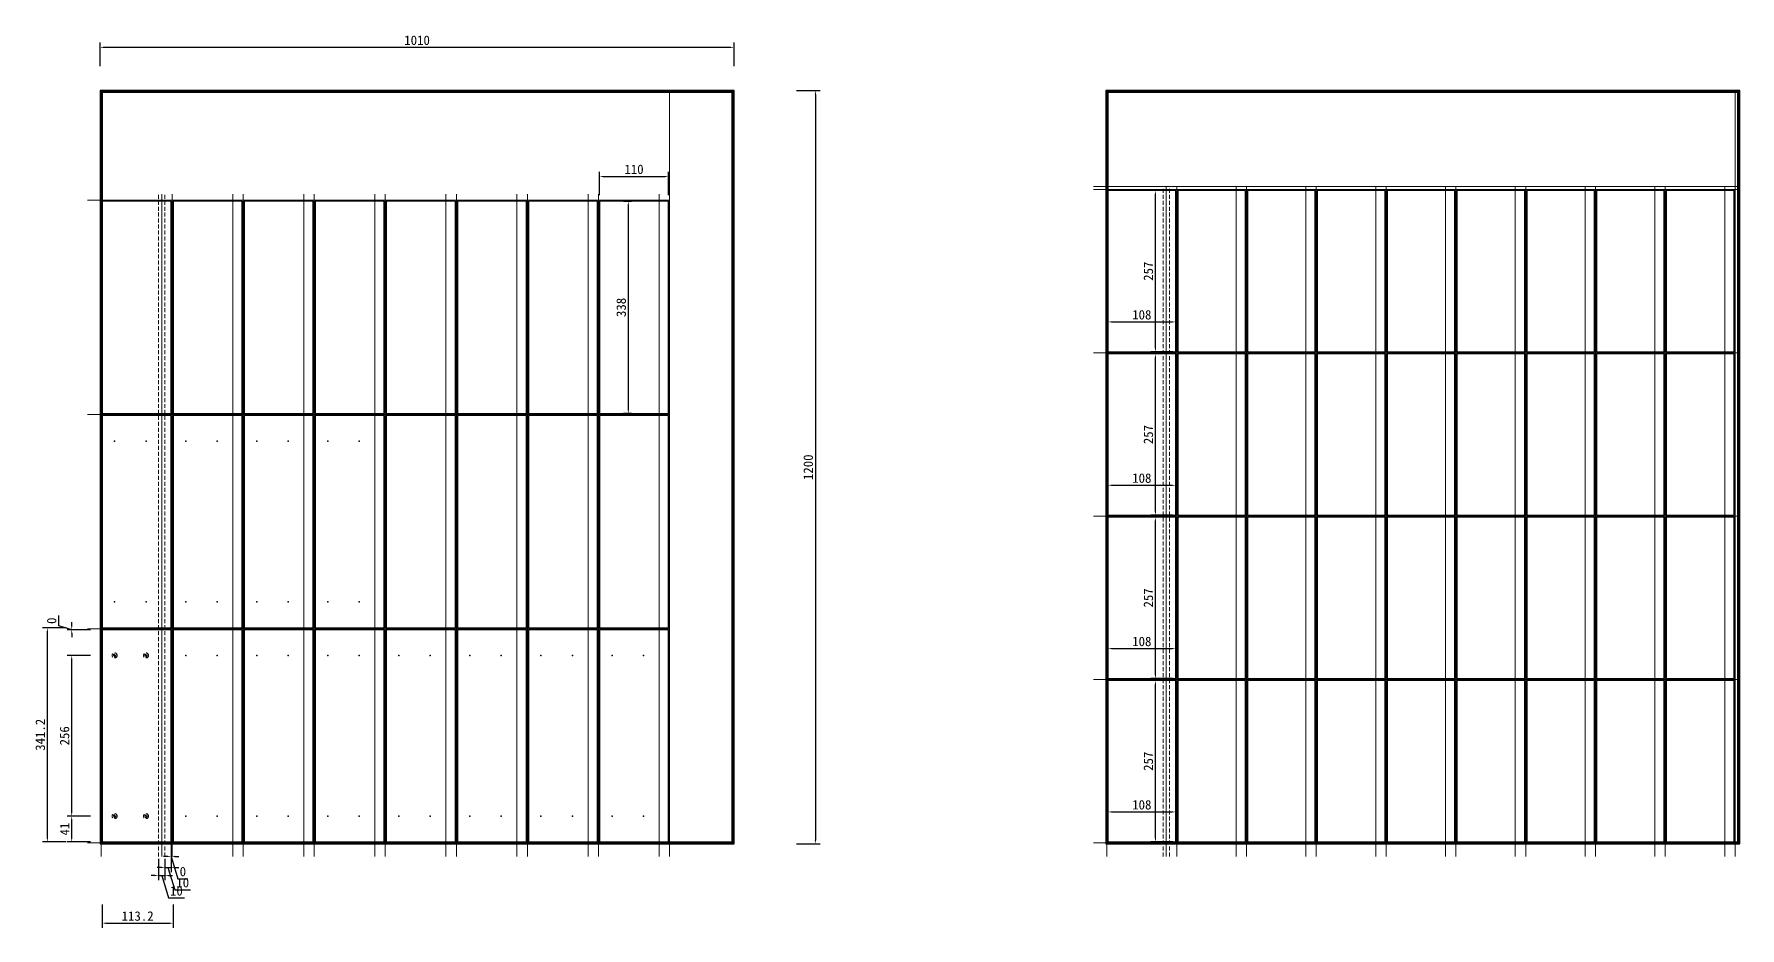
# Model space of a CAD drawing. Header units: millimetres. Extents: x 8271 to 20683, y -3281 to -79.
# Drawn here: x 14113 to 16830, y -2729 to -1305 of the extents above; entities that cross this region are included whole.
import ezdxf

# ---------------------------------------------------------------- set-up
doc = ezdxf.new("R2010")
doc.units = ezdxf.units.MM
doc.linetypes.add('HIDDEN', pattern=[9.525, 6.35, -3.175])
doc.layers.add('0-标注', color=7, linetype='Continuous')
for name, color, linetype, lineweight in [('screw hole hide', 53, 'HIDDEN', 13), ('底板框实线', 7, 'Continuous', 20), ('螺杆孔虚线', 6, 'HIDDEN', 13)]:
    doc.layers.add(name, color=color, linetype=linetype, lineweight=lineweight)
doc.styles.add('ROMANS', font='NSimSun.ttf')
doc.dimstyles.new('DIM 6', dxfattribs={"dimscale": 6, "dimtxt": 2.5, "dimasz": 1, "dimexe": 1.25, "dimexo": 0.625, "dimtad": 1, "dimdsep": 46, "dimtxsty": 'ROMANS', "dimcen": 0, "dimclrt": 7, "dimadec": 0, "dimazin": 0, "dimtfac": 1, "dimtofl": 0, "dimtmove": 1, "dimatfit": 3, "dimfxl": 5, "dimfxlon": 1, "dimarcsym": 0})

# ---------------------------------------------------------------- blocks, each defined once
blk = doc.blocks.new('*D32')
at = {"layer": '0-标注', "color": 0, "lineweight": -2, "transparency": 16777216}
for p, q in [((15327.3, -1395.3), (15364.8, -1395.3)), ((15357.3, -1401.3), (15357.3, -2589.3)), ((15327.3, -2595.3), (15364.8, -2595.3))]:
    blk.add_line(p, q, dxfattribs=at)
at = {"layer": '0-标注', "color": 0, "transparency": 16777216}
for points in [[(15356.3, -1401.3), (15358.3, -1401.3), (15357.3, -1395.3)], [(15356.3, -2589.3), (15358.3, -2589.3), (15357.3, -2595.3)]]:
    blk.add_solid(points, dxfattribs=at)
at = {"layer": 'Defpoints', "color": 0, "transparency": 16777216}
for p in [(15227.8, -1395.3), (15227.8, -2595.3), (15357.3, -2595.3)]:
    blk.add_point(p, dxfattribs=at)
at = {"layer": '0-标注', "color": 7, "transparency": 16777216, "insert": (15346, -1995.3), "char_height": 15, "attachment_point": 5, "rotation": 90, "style": 'ROMANS'}
blk.add_mtext('1200', dxfattribs=at)
blk = doc.blocks.new('*D31')
at = {"layer": '0-标注', "color": 0, "lineweight": -2, "transparency": 16777216}
for p, q in [((14217.8, -1356.4), (14217.8, -1318.9)), ((15221.8, -1326.4), (14223.8, -1326.4)), ((15227.8, -1356.4), (15227.8, -1318.9))]:
    blk.add_line(p, q, dxfattribs=at)
at = {"layer": '0-标注', "color": 0, "transparency": 16777216}
for points in [[(14223.8, -1325.4), (14223.8, -1327.4), (14217.8, -1326.4)], [(15221.8, -1325.4), (15221.8, -1327.4), (15227.8, -1326.4)]]:
    blk.add_solid(points, dxfattribs=at)
at = {"layer": 'Defpoints', "color": 0, "transparency": 16777216}
for p in [(14217.8, -1326.4), (14217.8, -1395.3), (15227.8, -1395.3)]:
    blk.add_point(p, dxfattribs=at)
at = {"layer": '0-标注', "color": 7, "transparency": 16777216, "insert": (14722.8, -1315.2), "char_height": 15, "attachment_point": 5, "style": 'ROMANS'}
blk.add_mtext('1010', dxfattribs=at)
blk = doc.blocks.new('*D30')
at = {"layer": '0-标注', "color": 0, "lineweight": -2, "transparency": 16777216}
for p, q in [((15064.6, -1571.7), (15051.8, -1571.7)), ((15059.3, -1577.7), (15059.3, -1903.7)), ((15064.6, -1909.7), (15051.8, -1909.7))]:
    blk.add_line(p, q, dxfattribs=at)
at = {"layer": '0-标注', "color": 0, "transparency": 16777216}
for points in [[(15058.3, -1577.7), (15060.3, -1577.7), (15059.3, -1571.7)], [(15058.3, -1903.7), (15060.3, -1903.7), (15059.3, -1909.7)]]:
    blk.add_solid(points, dxfattribs=at)
at = {"layer": 'Defpoints', "color": 0, "transparency": 16777216}
for p in [(15068.4, -1571.7), (15059.3, -1909.7), (15068.4, -1909.7)]:
    blk.add_point(p, dxfattribs=at)
at = {"layer": '0-标注', "color": 7, "transparency": 16777216, "insert": (15048, -1740.7), "char_height": 15, "attachment_point": 5, "rotation": 90, "style": 'ROMANS'}
blk.add_mtext('338', dxfattribs=at)
blk = doc.blocks.new('*D29')
at = {"layer": '0-标注', "color": 0, "lineweight": -2, "transparency": 16777216}
for p, q in [((15013.4, -1562.1), (15013.4, -1524.6)), ((15019.4, -1532.1), (15117.4, -1532.1)), ((15123.4, -1562.1), (15123.4, -1524.6))]:
    blk.add_line(p, q, dxfattribs=at)
at = {"layer": '0-标注', "color": 0, "transparency": 16777216}
for points in [[(15019.4, -1531.1), (15019.4, -1533.1), (15013.4, -1532.1)], [(15117.4, -1531.1), (15117.4, -1533.1), (15123.4, -1532.1)]]:
    blk.add_solid(points, dxfattribs=at)
at = {"layer": 'Defpoints', "color": 0, "transparency": 16777216}
for p in [(15123.4, -1532.1), (15013.4, -1571.7), (15123.4, -1571.7)]:
    blk.add_point(p, dxfattribs=at)
at = {"layer": '0-标注', "color": 7, "transparency": 16777216, "insert": (15068.4, -1520.8), "char_height": 15, "attachment_point": 5, "style": 'ROMANS'}
blk.add_mtext('110', dxfattribs=at)
blk = doc.blocks.new('*D28')
at = {"layer": '0-标注', "color": 0, "lineweight": -2, "transparency": 16777216}
for p, q in [((15927.6, -1554.5), (15891.6, -1554.5)), ((15899.1, -1805.5), (15899.1, -1560.5)), ((15927.6, -1811.5), (15891.6, -1811.5))]:
    blk.add_line(p, q, dxfattribs=at)
at = {"layer": '0-标注', "color": 0, "transparency": 16777216}
for points in [[(15898.1, -1560.5), (15900.1, -1560.5), (15899.1, -1554.5)], [(15898.1, -1805.5), (15900.1, -1805.5), (15899.1, -1811.5)]]:
    blk.add_solid(points, dxfattribs=at)
at = {"layer": 'Defpoints', "color": 0, "transparency": 16777216}
for p in [(15899.1, -1554.5), (15931.4, -1554.5), (15931.4, -1811.5)]:
    blk.add_point(p, dxfattribs=at)
at = {"layer": '0-标注', "color": 7, "transparency": 16777216, "insert": (15887.9, -1683), "char_height": 15, "attachment_point": 5, "rotation": 90, "style": 'ROMANS'}
blk.add_mtext('257', dxfattribs=at)
blk = doc.blocks.new('*D27')
at = {"layer": '0-标注', "color": 0, "lineweight": -2, "transparency": 16777216}
for p, q in [((15823.4, -1793.8), (15823.4, -1756.3)), ((15829.4, -1763.8), (15925.4, -1763.8)), ((15931.4, -1793.8), (15931.4, -1756.3))]:
    blk.add_line(p, q, dxfattribs=at)
at = {"layer": '0-标注', "color": 0, "transparency": 16777216}
for points in [[(15829.4, -1762.8), (15829.4, -1764.8), (15823.4, -1763.8)], [(15925.4, -1762.8), (15925.4, -1764.8), (15931.4, -1763.8)]]:
    blk.add_solid(points, dxfattribs=at)
at = {"layer": 'Defpoints', "color": 0, "transparency": 16777216}
for p in [(15931.4, -1763.8), (15823.4, -1811.5), (15931.4, -1811.5)]:
    blk.add_point(p, dxfattribs=at)
at = {"layer": '0-标注', "color": 7, "transparency": 16777216, "insert": (15877.4, -1752.5), "char_height": 15, "attachment_point": 5, "style": 'ROMANS'}
blk.add_mtext('108', dxfattribs=at)
blk = doc.blocks.new('*D26')
at = {"layer": '0-标注', "color": 0, "lineweight": -2, "transparency": 16777216}
for p, q in [((15927.6, -1814.7), (15891.6, -1814.7)), ((15899.1, -2065.7), (15899.1, -1820.7)), ((15927.6, -2071.7), (15891.6, -2071.7))]:
    blk.add_line(p, q, dxfattribs=at)
at = {"layer": '0-标注', "color": 0, "transparency": 16777216}
for points in [[(15898.1, -1820.7), (15900.1, -1820.7), (15899.1, -1814.7)], [(15898.1, -2065.7), (15900.1, -2065.7), (15899.1, -2071.7)]]:
    blk.add_solid(points, dxfattribs=at)
at = {"layer": 'Defpoints', "color": 0, "transparency": 16777216}
for p in [(15899.1, -1814.7), (15931.4, -1814.7), (15931.4, -2071.7)]:
    blk.add_point(p, dxfattribs=at)
at = {"layer": '0-标注', "color": 7, "transparency": 16777216, "insert": (15887.9, -1943.2), "char_height": 15, "attachment_point": 5, "rotation": 90, "style": 'ROMANS'}
blk.add_mtext('257', dxfattribs=at)
blk = doc.blocks.new('*D25')
at = {"layer": '0-标注', "color": 0, "lineweight": -2, "transparency": 16777216}
for p, q in [((15823.4, -2054), (15823.4, -2016.5)), ((15829.4, -2024), (15925.4, -2024)), ((15931.4, -2054), (15931.4, -2016.5))]:
    blk.add_line(p, q, dxfattribs=at)
at = {"layer": '0-标注', "color": 0, "transparency": 16777216}
for points in [[(15829.4, -2023), (15829.4, -2025), (15823.4, -2024)], [(15925.4, -2023), (15925.4, -2025), (15931.4, -2024)]]:
    blk.add_solid(points, dxfattribs=at)
at = {"layer": 'Defpoints', "color": 0, "transparency": 16777216}
for p in [(15931.4, -2024), (15823.4, -2071.7), (15931.4, -2071.7)]:
    blk.add_point(p, dxfattribs=at)
at = {"layer": '0-标注', "color": 7, "transparency": 16777216, "insert": (15877.4, -2012.7), "char_height": 15, "attachment_point": 5, "style": 'ROMANS'}
blk.add_mtext('108', dxfattribs=at)
blk = doc.blocks.new('*D24')
at = {"layer": '0-标注', "color": 0, "lineweight": -2, "transparency": 16777216}
for p, q in [((15927.6, -2074.9), (15891.6, -2074.9)), ((15899.1, -2325.9), (15899.1, -2080.9)), ((15927.6, -2331.9), (15891.6, -2331.9))]:
    blk.add_line(p, q, dxfattribs=at)
at = {"layer": '0-标注', "color": 0, "transparency": 16777216}
for points in [[(15898.1, -2080.9), (15900.1, -2080.9), (15899.1, -2074.9)], [(15898.1, -2325.9), (15900.1, -2325.9), (15899.1, -2331.9)]]:
    blk.add_solid(points, dxfattribs=at)
at = {"layer": 'Defpoints', "color": 0, "transparency": 16777216}
for p in [(15899.1, -2074.9), (15931.4, -2074.9), (15931.4, -2331.9)]:
    blk.add_point(p, dxfattribs=at)
at = {"layer": '0-标注', "color": 7, "transparency": 16777216, "insert": (15887.9, -2203.4), "char_height": 15, "attachment_point": 5, "rotation": 90, "style": 'ROMANS'}
blk.add_mtext('257', dxfattribs=at)
blk = doc.blocks.new('*D23')
at = {"layer": '0-标注', "color": 0, "lineweight": -2, "transparency": 16777216}
for p, q in [((15823.4, -2314.2), (15823.4, -2276.7)), ((15931.4, -2314.2), (15931.4, -2276.7)), ((15829.4, -2284.2), (15925.4, -2284.2))]:
    blk.add_line(p, q, dxfattribs=at)
at = {"layer": '0-标注', "color": 0, "transparency": 16777216}
for points in [[(15829.4, -2283.2), (15829.4, -2285.2), (15823.4, -2284.2)], [(15925.4, -2283.2), (15925.4, -2285.2), (15931.4, -2284.2)]]:
    blk.add_solid(points, dxfattribs=at)
at = {"layer": 'Defpoints', "color": 0, "transparency": 16777216}
for p in [(15931.4, -2284.2), (15823.4, -2331.9), (15931.4, -2331.9)]:
    blk.add_point(p, dxfattribs=at)
at = {"layer": '0-标注', "color": 7, "transparency": 16777216, "insert": (15877.4, -2272.9), "char_height": 15, "attachment_point": 5, "style": 'ROMANS'}
blk.add_mtext('108', dxfattribs=at)
blk = doc.blocks.new('*D22')
at = {"layer": '0-标注', "color": 0, "lineweight": -2, "transparency": 16777216}
for p, q in [((15927.6, -2335.1), (15891.6, -2335.1)), ((15899.1, -2586.1), (15899.1, -2341.1)), ((15927.6, -2592.1), (15891.6, -2592.1))]:
    blk.add_line(p, q, dxfattribs=at)
at = {"layer": '0-标注', "color": 0, "transparency": 16777216}
for points in [[(15898.1, -2341.1), (15900.1, -2341.1), (15899.1, -2335.1)], [(15898.1, -2586.1), (15900.1, -2586.1), (15899.1, -2592.1)]]:
    blk.add_solid(points, dxfattribs=at)
at = {"layer": 'Defpoints', "color": 0, "transparency": 16777216}
for p in [(15899.1, -2335.1), (15931.4, -2335.1), (15931.4, -2592.1)]:
    blk.add_point(p, dxfattribs=at)
at = {"layer": '0-标注', "color": 7, "transparency": 16777216, "insert": (15887.9, -2463.6), "char_height": 15, "attachment_point": 5, "rotation": 90, "style": 'ROMANS'}
blk.add_mtext('257', dxfattribs=at)
blk = doc.blocks.new('*D21')
at = {"layer": '0-标注', "color": 0, "lineweight": -2, "transparency": 16777216}
for p, q in [((15823.4, -2574.4), (15823.4, -2536.9)), ((15829.4, -2544.4), (15925.4, -2544.4)), ((15931.4, -2574.4), (15931.4, -2536.9))]:
    blk.add_line(p, q, dxfattribs=at)
at = {"layer": '0-标注', "color": 0, "transparency": 16777216}
for points in [[(15829.4, -2543.4), (15829.4, -2545.4), (15823.4, -2544.4)], [(15925.4, -2543.4), (15925.4, -2545.4), (15931.4, -2544.4)]]:
    blk.add_solid(points, dxfattribs=at)
at = {"layer": 'Defpoints', "color": 0, "transparency": 16777216}
for p in [(15931.4, -2544.4), (15823.4, -2592.1), (15931.4, -2592.1)]:
    blk.add_point(p, dxfattribs=at)
at = {"layer": '0-标注', "color": 7, "transparency": 16777216, "insert": (15877.4, -2533.1), "char_height": 15, "attachment_point": 5, "style": 'ROMANS'}
blk.add_mtext('108', dxfattribs=at)
blk = doc.blocks.new('*D20')
at = {"layer": '0-标注', "color": 0, "lineweight": -2, "transparency": 16777216}
for p, q in [((14163.8, -2250.9), (14126.3, -2250.9)), ((14133.8, -2586.1), (14133.8, -2256.9)), ((14163.8, -2592.1), (14126.3, -2592.1))]:
    blk.add_line(p, q, dxfattribs=at)
at = {"layer": '0-标注', "color": 0, "transparency": 16777216}
for points in [[(14132.8, -2256.9), (14134.8, -2256.9), (14133.8, -2250.9)], [(14132.8, -2586.1), (14134.8, -2586.1), (14133.8, -2592.1)]]:
    blk.add_solid(points, dxfattribs=at)
at = {"layer": 'Defpoints', "color": 0, "transparency": 16777216}
for p in [(14133.8, -2250.9), (14221, -2250.9), (14221, -2592.1)]:
    blk.add_point(p, dxfattribs=at)
at = {"layer": '0-标注', "color": 7, "transparency": 16777216, "insert": (14122.6, -2421.5), "char_height": 15, "attachment_point": 5, "rotation": 90, "style": 'ROMANS'}
blk.add_mtext('341.2', dxfattribs=at)
blk = doc.blocks.new('*D19')
at = {"layer": '0-标注', "color": 0, "lineweight": -2, "transparency": 16777216}
for p, q in [((14221, -2691.6), (14221, -2729.1)), ((14334.2, -2691.6), (14334.2, -2729.1)), ((14227, -2721.6), (14328.2, -2721.6))]:
    blk.add_line(p, q, dxfattribs=at)
at = {"layer": '0-标注', "color": 0, "transparency": 16777216}
for points in [[(14227, -2720.6), (14227, -2722.6), (14221, -2721.6)], [(14328.2, -2720.6), (14328.2, -2722.6), (14334.2, -2721.6)]]:
    blk.add_solid(points, dxfattribs=at)
at = {"layer": 'Defpoints', "color": 0, "transparency": 16777216}
for p in [(14221, -2592.1), (14334.2, -2592.1), (14334.2, -2721.6)]:
    blk.add_point(p, dxfattribs=at)
at = {"layer": '0-标注', "color": 7, "transparency": 16777216, "insert": (14277.6, -2710.3), "char_height": 15, "attachment_point": 5, "style": 'ROMANS'}
blk.add_mtext('113.2', dxfattribs=at)
blk = doc.blocks.new('*D18')
at = {"layer": '0-标注', "color": 0, "lineweight": -2, "transparency": 16777216}
for p, q in [((14151.9, -2247.9), (14151.9, -2231.7)), ((14172.6, -2254.1), (14151.9, -2247.9)), ((14202.6, -2254.1), (14165.1, -2254.1)), ((14202.6, -2254.1), (14165.1, -2254.1)), ((14172.6, -2248.1), (14172.6, -2242.1)), ((14172.6, -2260.1), (14172.6, -2266.1))]:
    blk.add_line(p, q, dxfattribs=at)
at = {"layer": '0-标注', "color": 0, "transparency": 16777216}
for points in [[(14171.6, -2248.1), (14173.6, -2248.1), (14172.6, -2254.1)], [(14171.6, -2260.1), (14173.6, -2260.1), (14172.6, -2254.1)]]:
    blk.add_solid(points, dxfattribs=at)
at = {"layer": 'Defpoints', "color": 0, "transparency": 16777216}
for p in [(14172.6, -2254.1), (14221, -2254.1), (14221, -2254.1)]:
    blk.add_point(p, dxfattribs=at)
at = {"layer": '0-标注', "color": 7, "transparency": 16777216, "insert": (14140.7, -2239.8), "char_height": 15, "attachment_point": 5, "rotation": 90, "style": 'ROMANS'}
blk.add_mtext('0', dxfattribs=at)
blk = doc.blocks.new('*D17')
at = {"layer": '0-标注', "color": 0, "lineweight": -2, "transparency": 16777216}
for p, q in [((14202.6, -2295.1), (14165.1, -2295.1)), ((14172.6, -2545.1), (14172.6, -2301.1)), ((14202.6, -2551.1), (14165.1, -2551.1))]:
    blk.add_line(p, q, dxfattribs=at)
at = {"layer": '0-标注', "color": 0, "transparency": 16777216}
for points in [[(14171.6, -2301.1), (14173.6, -2301.1), (14172.6, -2295.1)], [(14171.6, -2545.1), (14173.6, -2545.1), (14172.6, -2551.1)]]:
    blk.add_solid(points, dxfattribs=at)
at = {"layer": 'Defpoints', "color": 0, "transparency": 16777216}
for p in [(14172.6, -2295.1), (14241, -2295.1), (14241, -2551.1)]:
    blk.add_point(p, dxfattribs=at)
at = {"layer": '0-标注', "color": 7, "transparency": 16777216, "insert": (14161.3, -2423.1), "char_height": 15, "attachment_point": 5, "rotation": 90, "style": 'ROMANS'}
blk.add_mtext('256', dxfattribs=at)
blk = doc.blocks.new('*D16')
at = {"layer": '0-标注', "color": 0, "lineweight": -2, "transparency": 16777216}
for p, q in [((14202.6, -2551.1), (14165.1, -2551.1)), ((14172.6, -2586.1), (14172.6, -2557.1)), ((14202.6, -2592.1), (14165.1, -2592.1))]:
    blk.add_line(p, q, dxfattribs=at)
at = {"layer": '0-标注', "color": 0, "transparency": 16777216}
for points in [[(14171.6, -2557.1), (14173.6, -2557.1), (14172.6, -2551.1)], [(14171.6, -2586.1), (14173.6, -2586.1), (14172.6, -2592.1)]]:
    blk.add_solid(points, dxfattribs=at)
at = {"layer": 'Defpoints', "color": 0, "transparency": 16777216}
for p in [(14172.6, -2551.1), (14241, -2551.1), (14221, -2592.1)]:
    blk.add_point(p, dxfattribs=at)
at = {"layer": '0-标注', "color": 7, "transparency": 16777216, "insert": (14161.3, -2571.6), "char_height": 15, "attachment_point": 5, "rotation": 90, "style": 'ROMANS'}
blk.add_mtext('41', dxfattribs=at)
blk = doc.blocks.new('*D15')
at = {"layer": '0-标注', "color": 0, "lineweight": -2, "transparency": 16777216}
for p, q in [((14331, -2595.8), (14331, -2622.6)), ((14331, -2595.8), (14331, -2622.6)), ((14325, -2615.1), (14319, -2615.1)), ((14331, -2615.1), (14341.7, -2650.7)), ((14337, -2615.1), (14343, -2615.1)), ((14341.7, -2650.7), (14357.8, -2650.7))]:
    blk.add_line(p, q, dxfattribs=at)
at = {"layer": '0-标注', "color": 0, "transparency": 16777216}
for points in [[(14325, -2614.1), (14325, -2616.1), (14331, -2615.1)], [(14337, -2614.1), (14337, -2616.1), (14331, -2615.1)]]:
    blk.add_solid(points, dxfattribs=at)
at = {"layer": 'Defpoints', "color": 0, "transparency": 16777216}
for p in [(14331, -2592.1), (14331, -2592.1), (14331, -2615.1)]:
    blk.add_point(p, dxfattribs=at)
at = {"layer": '0-标注', "color": 7, "transparency": 16777216, "insert": (14349.7, -2639.5), "char_height": 15, "attachment_point": 5, "style": 'ROMANS'}
blk.add_mtext('0', dxfattribs=at)
blk = doc.blocks.new('*D14')
at = {"layer": '0-标注', "color": 0, "lineweight": -2, "transparency": 16777216}
for p, q in [((14315, -2632.7), (14309, -2632.7)), ((14321, -2619), (14321, -2640.2)), ((14321, -2632.7), (14331, -2632.7)), ((14326, -2632.7), (14336.7, -2668.4)), ((14331, -2619), (14331, -2640.2)), ((14337, -2632.7), (14343, -2632.7)), ((14336.7, -2668.4), (14362.1, -2668.4))]:
    blk.add_line(p, q, dxfattribs=at)
at = {"layer": '0-标注', "color": 0, "transparency": 16777216}
for points in [[(14315, -2631.7), (14315, -2633.7), (14321, -2632.7)], [(14337, -2631.7), (14337, -2633.7), (14331, -2632.7)]]:
    blk.add_solid(points, dxfattribs=at)
at = {"layer": 'Defpoints', "color": 0, "transparency": 16777216}
for p in [(14321, -2615.3), (14331, -2615.3), (14331, -2632.7)]:
    blk.add_point(p, dxfattribs=at)
at = {"layer": '0-标注', "color": 7, "transparency": 16777216, "insert": (14349.4, -2657.1), "char_height": 15, "attachment_point": 5, "style": 'ROMANS'}
blk.add_mtext('10', dxfattribs=at)
blk = doc.blocks.new('*D13')
at = {"layer": '0-标注', "color": 0, "lineweight": -2, "transparency": 16777216}
for p, q in [((14311, -2619), (14311, -2653.3)), ((14321, -2619), (14321, -2653.3)), ((14305, -2645.8), (14299, -2645.8)), ((14311, -2645.8), (14321, -2645.8)), ((14316, -2645.8), (14326.7, -2681.4)), ((14327, -2645.8), (14333, -2645.8)), ((14326.7, -2681.4), (14352.1, -2681.4))]:
    blk.add_line(p, q, dxfattribs=at)
at = {"layer": '0-标注', "color": 0, "transparency": 16777216}
for points in [[(14305, -2644.8), (14305, -2646.8), (14311, -2645.8)], [(14327, -2644.8), (14327, -2646.8), (14321, -2645.8)]]:
    blk.add_solid(points, dxfattribs=at)
at = {"layer": 'Defpoints', "color": 0, "transparency": 16777216}
for p in [(14311, -2615.3), (14321, -2615.3), (14321, -2645.8)]:
    blk.add_point(p, dxfattribs=at)
at = {"layer": '0-标注', "color": 7, "transparency": 16777216, "insert": (14339.4, -2670.2), "char_height": 15, "attachment_point": 5, "style": 'ROMANS'}
blk.add_mtext('10', dxfattribs=at)

msp = doc.modelspace()

# ---------------------------------------------------------------- linework, layer by layer
at = {"layer": '0-标注'}
for points in [[(14217.782, -2595.267), (15227.782, -2595.267), (15227.782, -1395.267), (14217.782, -1395.267)], [(14220.982, -2592.067), (15224.582, -2592.067), (15224.582, -1398.467), (14220.982, -1398.467)], [(15820.18, -2595.267), (16830.18, -2595.267), (16830.18, -1395.267), (15820.18, -1395.267)], [(15823.38, -2592.067), (16826.98, -2592.067), (16826.98, -1398.467), (15823.38, -1398.467)], [(14220.982, -1909.667), (14330.982, -1909.667), (14330.982, -1571.667), (14220.982, -1571.667)], [(14334.182, -1909.667), (14444.182, -1909.667), (14444.182, -1571.667), (14334.182, -1571.667)], [(14447.382, -1909.667), (14557.382, -1909.667), (14557.382, -1571.667), (14447.382, -1571.667)], [(14560.582, -1909.667), (14670.582, -1909.667), (14670.582, -1571.667), (14560.582, -1571.667)], [(14673.782, -1909.667), (14783.782, -1909.667), (14783.782, -1571.667), (14673.782, -1571.667)], [(14786.982, -1909.667), (14896.982, -1909.667), (14896.982, -1571.667), (14786.982, -1571.667)], [(14900.182, -1909.667), (15010.182, -1909.667), (15010.182, -1571.667), (14900.182, -1571.667)], [(15013.382, -1909.667), (15123.382, -1909.667), (15123.382, -1571.667), (15013.382, -1571.667)], [(15823.38, -1811.467), (15931.38, -1811.467), (15931.38, -1554.467), (15823.38, -1554.467)], [(15934.58, -1811.467), (16042.58, -1811.467), (16042.58, -1554.467), (15934.58, -1554.467)], [(16045.78, -1811.467), (16153.78, -1811.467), (16153.78, -1554.467), (16045.78, -1554.467)], [(16156.98, -1811.467), (16264.98, -1811.467), (16264.98, -1554.467), (16156.98, -1554.467)], [(16268.18, -1811.467), (16376.18, -1811.467), (16376.18, -1554.467), (16268.18, -1554.467)], [(16379.38, -1811.467), (16487.38, -1811.467), (16487.38, -1554.467), (16379.38, -1554.467)], [(16490.58, -1811.467), (16598.58, -1811.467), (16598.58, -1554.467), (16490.58, -1554.467)], [(16601.78, -1811.467), (16709.78, -1811.467), (16709.78, -1554.467), (16601.78, -1554.467)], [(16712.98, -1811.467), (16820.98, -1811.467), (16820.98, -1554.467), (16712.98, -1554.467)], [(15823.38, -2071.667), (15931.38, -2071.667), (15931.38, -1814.667), (15823.38, -1814.667)], [(15934.58, -2071.667), (16042.58, -2071.667), (16042.58, -1814.667), (15934.58, -1814.667)], [(16045.78, -2071.667), (16153.78, -2071.667), (16153.78, -1814.667), (16045.78, -1814.667)], [(16156.98, -2071.667), (16264.98, -2071.667), (16264.98, -1814.667), (16156.98, -1814.667)], [(16268.18, -2071.667), (16376.18, -2071.667), (16376.18, -1814.667), (16268.18, -1814.667)], [(16379.38, -2071.667), (16487.38, -2071.667), (16487.38, -1814.667), (16379.38, -1814.667)], [(16490.58, -2071.667), (16598.58, -2071.667), (16598.58, -1814.667), (16490.58, -1814.667)], [(16601.78, -2071.667), (16709.78, -2071.667), (16709.78, -1814.667), (16601.78, -1814.667)], [(16712.98, -2071.667), (16820.98, -2071.667), (16820.98, -1814.667), (16712.98, -1814.667)], [(14220.982, -2250.867), (14330.982, -2250.867), (14330.982, -1912.867), (14220.982, -1912.867)], [(14334.182, -2250.867), (14444.182, -2250.867), (14444.182, -1912.867), (14334.182, -1912.867)], [(14447.382, -2250.867), (14557.382, -2250.867), (14557.382, -1912.867), (14447.382, -1912.867)], [(14560.582, -2250.867), (14670.582, -2250.867), (14670.582, -1912.867), (14560.582, -1912.867)], [(14673.782, -2250.867), (14783.782, -2250.867), (14783.782, -1912.867), (14673.782, -1912.867)], [(14786.982, -2250.867), (14896.982, -2250.867), (14896.982, -1912.867), (14786.982, -1912.867)], [(14900.182, -2250.867), (15010.182, -2250.867), (15010.182, -1912.867), (14900.182, -1912.867)], [(15013.382, -2250.867), (15123.382, -2250.867), (15123.382, -1912.867), (15013.382, -1912.867)], [(15823.38, -2331.867), (15931.38, -2331.867), (15931.38, -2074.867), (15823.38, -2074.867)], [(15934.58, -2331.867), (16042.58, -2331.867), (16042.58, -2074.867), (15934.58, -2074.867)], [(16045.78, -2331.867), (16153.78, -2331.867), (16153.78, -2074.867), (16045.78, -2074.867)], [(16156.98, -2331.867), (16264.98, -2331.867), (16264.98, -2074.867), (16156.98, -2074.867)], [(16268.18, -2331.867), (16376.18, -2331.867), (16376.18, -2074.867), (16268.18, -2074.867)], [(16379.38, -2331.867), (16487.38, -2331.867), (16487.38, -2074.867), (16379.38, -2074.867)], [(16490.58, -2331.867), (16598.58, -2331.867), (16598.58, -2074.867), (16490.58, -2074.867)], [(16601.78, -2331.867), (16709.78, -2331.867), (16709.78, -2074.867), (16601.78, -2074.867)], [(16712.98, -2331.867), (16820.98, -2331.867), (16820.98, -2074.867), (16712.98, -2074.867)], [(14220.982, -2592.067), (14330.982, -2592.067), (14330.982, -2254.067), (14220.982, -2254.067)], [(14334.182, -2592.067), (14444.182, -2592.067), (14444.182, -2254.067), (14334.182, -2254.067)], [(14447.382, -2592.067), (14557.382, -2592.067), (14557.382, -2254.067), (14447.382, -2254.067)], [(14560.582, -2592.067), (14670.582, -2592.067), (14670.582, -2254.067), (14560.582, -2254.067)], [(14673.782, -2592.067), (14783.782, -2592.067), (14783.782, -2254.067), (14673.782, -2254.067)], [(14786.982, -2592.067), (14896.982, -2592.067), (14896.982, -2254.067), (14786.982, -2254.067)], [(14900.182, -2592.067), (15010.182, -2592.067), (15010.182, -2254.067), (14900.182, -2254.067)], [(15013.382, -2592.067), (15123.382, -2592.067), (15123.382, -2254.067), (15013.382, -2254.067)], [(15823.38, -2592.067), (15931.38, -2592.067), (15931.38, -2335.067), (15823.38, -2335.067)], [(15934.58, -2592.067), (16042.58, -2592.067), (16042.58, -2335.067), (15934.58, -2335.067)], [(16045.78, -2592.067), (16153.78, -2592.067), (16153.78, -2335.067), (16045.78, -2335.067)], [(16156.98, -2592.067), (16264.98, -2592.067), (16264.98, -2335.067), (16156.98, -2335.067)], [(16268.18, -2592.067), (16376.18, -2592.067), (16376.18, -2335.067), (16268.18, -2335.067)], [(16379.38, -2592.067), (16487.38, -2592.067), (16487.38, -2335.067), (16379.38, -2335.067)], [(16490.58, -2592.067), (16598.58, -2592.067), (16598.58, -2335.067), (16490.58, -2335.067)], [(16601.78, -2592.067), (16709.78, -2592.067), (16709.78, -2335.067), (16601.78, -2335.067)], [(16712.98, -2592.067), (16820.98, -2592.067), (16820.98, -2335.067), (16712.98, -2335.067)]]:
    msp.add_lwpolyline(points, close=True, dxfattribs=at)
at = {"layer": '0-标注', "color": 1}
for points in [[(14219.382, -2593.667), (15226.182, -2593.667), (15226.182, -1396.867), (14219.382, -1396.867)], [(15821.78, -2593.667), (16828.58, -2593.667), (16828.58, -1396.867), (15821.78, -1396.867)]]:
    msp.add_lwpolyline(points, close=True, dxfattribs=at)
at = {"layer": '0-标注'}
for p in [(14240.982, -1953.867), (14290.982, -1953.867), (14354.182, -1953.867), (14404.182, -1953.867), (14467.382, -1953.867), (14517.382, -1953.867), (14580.582, -1953.867), (14630.582, -1953.867), (14240.982, -2209.867), (14290.982, -2209.867), (14354.182, -2209.867), (14404.182, -2209.867), (14467.382, -2209.867), (14517.382, -2209.867), (14580.582, -2209.867), (14630.582, -2209.867), (14240.982, -2295.067), (14290.982, -2295.067), (14354.182, -2295.067), (14404.182, -2295.067), (14467.382, -2295.067), (14517.382, -2295.067), (14580.582, -2295.067), (14630.582, -2295.067), (14693.782, -2295.067), (14743.782, -2295.067), (14806.982, -2295.067), (14856.982, -2295.067), (14920.182, -2295.067), (14970.182, -2295.067), (15033.382, -2295.067), (15083.382, -2295.067), (14240.982, -2551.067), (14290.982, -2551.067), (14354.182, -2551.067), (14404.182, -2551.067), (14467.382, -2551.067), (14517.382, -2551.067), (14580.582, -2551.067), (14630.582, -2551.067), (14693.782, -2551.067), (14743.782, -2551.067), (14806.982, -2551.067), (14856.982, -2551.067), (14920.182, -2551.067), (14970.182, -2551.067), (15033.382, -2551.067), (15083.382, -2551.067)]:
    msp.add_point(p, dxfattribs=at)
at = {"layer": 'screw hole hide', "color": 0}
for centre in [(14240.982, -2295.067), (14290.982, -2295.067), (14240.982, -2551.067), (14290.982, -2551.067)]:
    msp.add_circle(centre, 4, dxfattribs=at)
at = {"layer": 'screw hole hide', "color": 0, "ltscale": 0.6}
for centre in [(14240.982, -2295.067), (14290.982, -2295.067), (14240.982, -2551.067), (14290.982, -2551.067)]:
    msp.add_circle(centre, 2, dxfattribs=at)
at = {"layer": '底板框实线', "color": 1}
for p, q in [((14219.382, -2615.267), (14219.382, -1395.267)), ((15124.982, -2615.267), (15124.982, -1395.267)), ((15821.78, -2615.267), (15821.78, -1395.267)), ((16822.58, -2615.267), (16822.58, -1398.467)), ((16830.18, -1547.867), (15800.18, -1547.867)), ((15932.98, -2615.267), (15932.98, -1547.867)), ((16044.18, -2615.267), (16044.18, -1547.867)), ((16155.38, -2615.267), (16155.38, -1547.867)), ((16266.58, -2615.267), (16266.58, -1547.867)), ((16377.78, -2615.267), (16377.78, -1547.867)), ((16488.98, -2615.267), (16488.98, -1547.867)), ((16600.18, -2615.267), (16600.18, -1547.867)), ((16711.38, -2615.267), (16711.38, -1547.867)), ((15124.982, -1570.067), (14197.782, -1570.067)), ((14332.582, -2615.267), (14332.582, -1560.067)), ((14445.782, -2615.267), (14445.782, -1560.067)), ((14558.982, -2615.267), (14558.982, -1560.067)), ((14672.182, -2615.267), (14672.182, -1560.067)), ((14785.382, -2615.267), (14785.382, -1560.067)), ((14898.582, -2615.267), (14898.582, -1560.067)), ((15011.782, -2615.267), (15011.782, -1560.067)), ((15227.782, -1560.067), (15224.582, -1560.067)), ((15227.782, -1570.067), (15224.582, -1570.067)), ((16830.18, -1552.867), (15800.18, -1552.867)), ((16830.18, -1813.067), (15800.18, -1813.067)), ((15124.982, -1911.267), (14197.782, -1911.267)), ((15227.782, -1911.267), (15224.582, -1911.267)), ((16830.18, -2073.267), (15800.18, -2073.267)), ((15124.982, -2252.467), (14197.782, -2252.467)), ((15227.782, -2252.467), (15224.582, -2252.467)), ((16830.18, -2333.467), (15800.18, -2333.467)), ((15227.782, -2593.667), (14197.782, -2593.667)), ((16830.18, -2593.667), (15800.18, -2593.667))]:
    msp.add_line(p, q, dxfattribs=at)
at = {"layer": '底板框实线', "color": 3}
for p, q in [((15916.38, -2615.267), (15916.38, -1547.867)), ((16027.58, -2615.267), (16027.58, -1547.867)), ((16138.78, -2615.267), (16138.78, -1547.867)), ((16249.98, -2615.267), (16249.98, -1547.867)), ((16361.18, -2615.267), (16361.18, -1547.867)), ((16472.38, -2615.267), (16472.38, -1547.867)), ((16583.58, -2615.267), (16583.58, -1547.867)), ((16694.78, -2615.267), (16694.78, -1547.867)), ((16805.98, -2615.267), (16805.98, -1547.867)), ((14315.982, -2615.267), (14315.982, -1560.067)), ((14429.182, -2615.267), (14429.182, -1560.067)), ((14542.382, -2615.267), (14542.382, -1560.067)), ((14655.582, -2615.267), (14655.582, -1560.067)), ((14768.782, -2615.267), (14768.782, -1560.067)), ((14881.982, -2615.267), (14881.982, -1560.067)), ((14995.182, -2615.267), (14995.182, -1560.067)), ((15108.382, -2615.267), (15108.382, -1560.067))]:
    msp.add_line(p, q, dxfattribs=at)
at = {"layer": '底板框实线'}
for p, q in [((14220.982, -1729.667), (14220.982, -1909.667)), ((14220.982, -1909.667), (14518.982, -1909.667)), ((14220.982, -2070.867), (14220.982, -2250.867)), ((14220.982, -2250.867), (14518.982, -2250.867)), ((14220.982, -2412.067), (14220.982, -2592.067)), ((14220.982, -2592.067), (14518.982, -2592.067))]:
    msp.add_line(p, q, dxfattribs=at)
at = {"layer": '螺杆孔虚线'}
for p, q in [((15911.38, -2615.267), (15911.38, -1547.867)), ((15921.38, -2615.267), (15921.38, -1547.867)), ((14310.982, -2615.267), (14310.982, -1560.067)), ((14320.982, -2615.267), (14320.982, -1560.067))]:
    msp.add_line(p, q, dxfattribs=at)

# ---------------------------------------------------------------- dimensions: what is measured, and where the dimension line sits
at = {"layer": '0-标注'}
for base, p1, p2, picture, middle in [((14217.782, -1326.42), (15227.782, -1395.267), (14217.782, -1395.267), '*D31', (14722.782, -1315.17)), ((15123.382, -1532.086), (15013.382, -1571.667), (15123.382, -1571.667), '*D29', (15068.382, -1520.836)), ((14334.182, -2721.561), (14220.982, -2592.067), (14334.182, -2592.067), '*D19', (14277.582, -2710.311)), ((14330.982350975, -2615.101763887), (14330.982350975, -2592.067445953), (14330.982350975, -2592.067445953), '*D15', (14345.419850975, -2639.476763887)), ((14320.982, -2645.812), (14310.982, -2615.267), (14320.982, -2615.267), '*D13', (14330.42, -2670.187)), ((14330.982, -2632.729), (14320.982, -2615.267), (14330.982, -2615.267), '*D14', (14340.42, -2657.104))]:
    dim = msp.add_linear_dim(base=base, p1=p1, p2=p2, dimstyle='DIM 6', dxfattribs=at)
    dim.commit()
    dim.dimension.update_dxf_attribs({"geometry": picture, "text_midpoint": middle})
for base, p1, p2, angle, picture, middle in [((15357.266, -2595.267), (15227.782, -1395.267), (15227.782, -2595.267), 90, '*D32', (15346.016, -1995.267)), ((15059.269, -1909.667), (15068.382, -1571.667), (15068.382, -1909.667), 90, '*D30', (15048.019, -1740.667)), ((14133.802, -2250.867), (14220.982, -2592.067), (14220.982, -2250.867), 90, '*D20', (14122.552, -2421.467)), ((14172.551892817, -2254.067445953), (14220.982350975, -2254.067445953), (14220.982350975, -2254.067445953), 270, '*D18', (14140.676892817, -2244.129945953)), ((14172.552, -2295.067), (14240.982, -2551.067), (14240.982, -2295.067), 270, '*D17', (14161.302, -2423.067)), ((14172.552, -2551.067), (14220.982, -2592.067), (14240.982, -2551.067), 270, '*D16', (14161.302, -2571.567))]:
    dim = msp.add_linear_dim(base=base, p1=p1, p2=p2, angle=angle, dimstyle='DIM 6', dxfattribs=at)
    dim.commit()
    dim.dimension.update_dxf_attribs({"geometry": picture, "text_midpoint": middle})
for base, p1, p2, picture, middle in [((15899.116, -1554.467), (15931.38, -1811.467), (15931.38, -1554.467), '*D28', (15887.866, -1682.967)), ((15899.116, -1814.667), (15931.38, -2071.667), (15931.38, -1814.667), '*D26', (15887.866, -1943.167)), ((15899.116, -2074.867), (15931.38, -2331.867), (15931.38, -2074.867), '*D24', (15887.866, -2203.367)), ((15899.116, -2335.067), (15931.38, -2592.067), (15931.38, -2335.067), '*D22', (15887.866, -2463.567))]:
    dim = msp.add_linear_dim(base=base, p1=p1, p2=p2, angle=90, dimstyle='DIM 6', override={"dimscale": 6, "dimlfac": 1}, dxfattribs=at)
    dim.commit()
    dim.dimension.update_dxf_attribs({"geometry": picture, "text_midpoint": middle})
for base, p1, p2, picture, middle in [((15931.38, -1763.762), (15823.38, -1811.467), (15931.38, -1811.467), '*D27', (15877.38, -1752.512)), ((15931.38, -2023.962), (15823.38, -2071.667), (15931.38, -2071.667), '*D25', (15877.38, -2012.712)), ((15931.38, -2284.162), (15823.38, -2331.867), (15931.38, -2331.867), '*D23', (15877.38, -2272.912)), ((15931.38, -2544.362), (15823.38, -2592.067), (15931.38, -2592.067), '*D21', (15877.38, -2533.112))]:
    dim = msp.add_linear_dim(base=base, p1=p1, p2=p2, dimstyle='DIM 6', override={"dimscale": 6, "dimlfac": 1}, dxfattribs=at)
    dim.commit()
    dim.dimension.update_dxf_attribs({"geometry": picture, "text_midpoint": middle})

doc.saveas('drawing.dxf')
